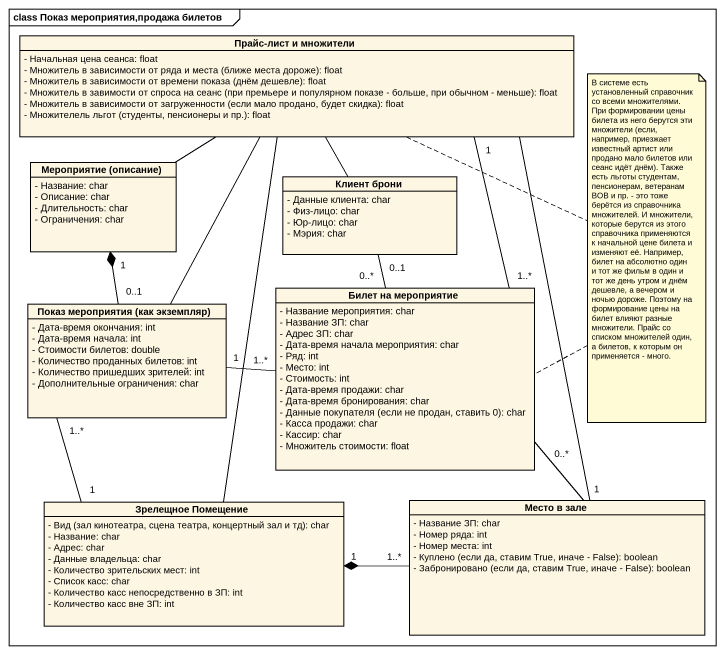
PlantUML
@startuml
mainframe class Показ мероприятия,продажа билетов
hide circle
hide empty members
skinparam classAttributeIconSize 0
class "Прайс-лист и множители" as Прайс_лист_и_множители {
  - Начальная цена сеанса: float
  {field} - Множитель в зависимости от ряда и места (ближе места дороже): float
  {field} - Множитель в зависимости от времени показа (днём дешевле): float
  {field} - Множитель в завимости от спроса на сеанс (при премьере и популярном показе - больше, при обычном - меньше): float
  {field} - Множитель в зависимости от загруженности (если мало продано, будет скидка): float
  {field} - Множителель льгот (студенты, пенсионеры и пр.): float
}
class "Мероприятие (описание)" as Мероприятие_описание {
  - Название: char
  - Описание: char
  - Длительность: char
  - Ограничения: char
}
class "Клиент брони" as Клиент_брони {
  - Данные клиента: char
  - Физ-лицо: char
  - Юр-лицо: char
  - Мэрия: char
}
class "Билет на мероприятие" as Билет_на_мероприятие {
  - Название мероприятия: char
  - Название ЗП: char
  - Адрес ЗП: char
  - Дата-время начала мероприятия: char
  - Ряд: int
  - Место: int
  - Стоимость: int
  - Дата-время продажи: char
  - Дата-время бронирования: char
  {field} - Данные покупателя (если не продан, ставить 0): char
  - Касса продажи: char
  - Кассир: char
  - Множитель стоимости: float
}
class "Показ мероприятия (как экземпляр)" as Показ_мероприятия_как {
  - Дата-время окончания: int
  - Дата-время начала: int
  - Стоимости билетов: double
  - Количество проданных билетов: int
  - Количество пришедших зрителей: int
  - Дополнительные ограничения: char
}
class "Зрелещное Помещение" as Зрелещное_Помещение {
  {field} - Вид (зал кинотеатра, сцена театра, концертный зал и тд): char
  - Название: char
  - Адрес: char
  - Данные владельца: char
  - Количество зрительских мест: int
  - Список касс: char
  - Количество касс непосредственно в ЗП: int
  - Количество касс вне ЗП: int
}
class "Место в зале" as Место_в_зале {
  - Название ЗП: char
  - Номер ряда: int
  - Номер места: int
  {field} - Куплено (если да, ставим True, иначе - False): boolean
  {field} - Забронировано (если да, ставим True, иначе - False): boolean
}
Прайс_лист_и_множители "1" -- "1..*" Билет_на_мероприятие
Прайс_лист_и_множители -- Зрелещное_Помещение
Прайс_лист_и_множители -- Место_в_зале
Мероприятие_описание -up- Прайс_лист_и_множители
Клиент_брони -up- Прайс_лист_и_множители
Клиент_брони "0..1" -- "0..*" Билет_на_мероприятие
Показ_мероприятия_как -up- Прайс_лист_и_множители
Показ_мероприятия_как "0..1" -up-* "1" Мероприятие_описание
Показ_мероприятия_как "1" -right- "1..*" Билет_на_мероприятие
Показ_мероприятия_как "1..*" -- "1" Зрелещное_Помещение
Место_в_зале "1" -up- "0..*" Билет_на_мероприятие
Место_в_зале "1..*" -left-* "1" Зрелещное_Помещение
note as N1
  В системе есть установленный справочник со всеми множителями. При формировании цены билета из него берутся эти множители (если, например, приезжает известный артист или продано мало билетов или сеанс идёт днём). Также есть льготы студентам, пенсионерам, ветеранам ВОВ и пр. - это тоже берётся из справочника множителей. И множители, которые берутся из этого справочника применяются к начальной цене билета и изменяют её. Например, билет на абсолютно один и тот же фильм в один и тот же день утром и днём дешевле, а вечером и ночью дороже. Поэтому на формирование цены на билет влияют разные множители. Прайс со списком множителей один, а билетов, к которым он применяется - много.
end note
N1 .. Прайс_лист_и_множители
N1 .. Билет_на_мероприятие
@enduml
